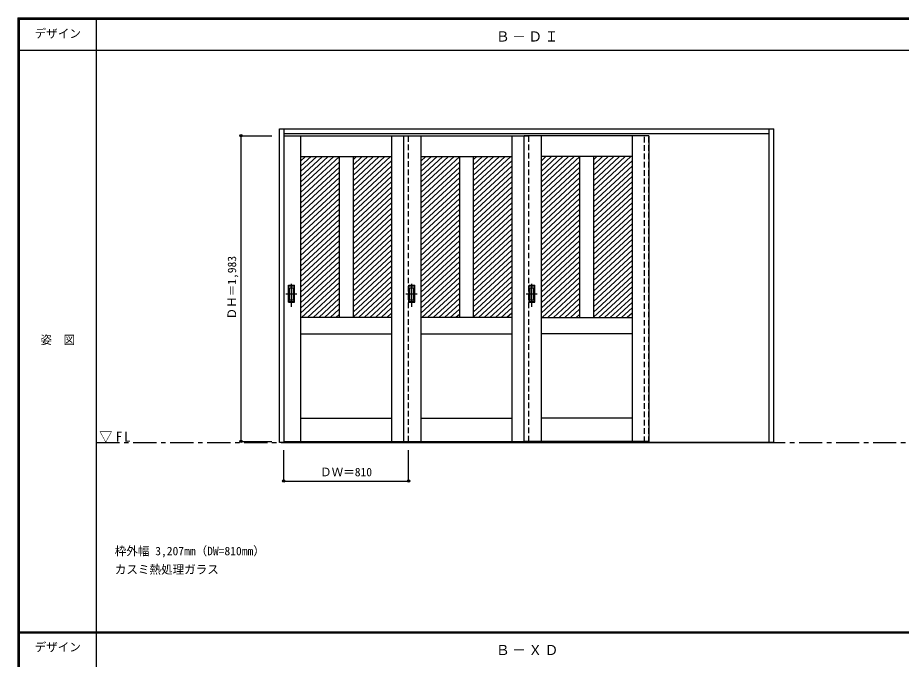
# Model space of a CAD drawing. Units: millimetres, scale not verified. Extents: x -6000 to 5700, y -4307 to 4260.
# Drawn here: x -6000 to -267, y 12 to 4175 of the extents above; entities that cross this region are included whole.
import ezdxf
from ezdxf.enums import TextEntityAlignment as Align

# ---------------------------------------------------------------- set-up
doc = ezdxf.new("R2010")
doc.units = ezdxf.units.MM
doc.header["$LTSCALE"] = 30
doc.header["$PDMODE"] = 32
doc.header["$PDSIZE"] = 15
doc.linetypes.add('CHAIN1', pattern=[8, 5, -1, 1, -1])
doc.linetypes.add('DASHED1', pattern=[1.8, 1.2, -0.6])
for name, color, linetype in [('0-1_通り芯', 7, 'CHAIN1'), ('0-2_扉', 7, 'Continuous'), ('0-4_枠', 3, 'Continuous'), ('0-6_引手', 7, 'Continuous'), ('0-A_文字', 7, 'Continuous'), ('0-B_寸法', 4, 'Continuous'), ('0-C_ハッチ', 4, 'DASHED1'), ('F-1_枠', 6, 'Continuous'), ('F-A_文字', 7, 'Continuous')]:
    doc.layers.add(name, color=color, linetype=linetype)
doc.styles.add('ＭＳ ゴシック', font='')
doc.styles.get('ＭＳ ゴシック').set_extended_font_data('MS Gothic')

msp = doc.modelspace()

# ---------------------------------------------------------------- linework, layer by layer
at = {"layer": '0-1_通り芯'}
msp.add_line((-5490, 1418), (5690, 1418), dxfattribs=at)
at = {"layer": '0-2_扉'}
for p, q in [((-4271.15, 3409), (-3464.15, 3409)), ((-4164.15, 3409), (-4164.15, 1426)), ((-3574.15, 3409), (-3574.15, 1426)), ((-3494.15, 1426), (-3494.15, 3409)), ((-3494.15, 3409), (-2684.15, 3409)), ((-3384.15, 3409), (-3384.15, 1426)), ((-2794.15, 3409), (-2794.15, 1426)), ((-2714.15, 1426), (-2714.15, 3409)), ((-1904.15, 3409), (-2714.15, 3409)), ((-2604.15, 3409), (-2604.15, 1426)), ((-2014.15, 3409), (-2014.15, 1426)), ((-4164.15, 3274), (-3574.15, 3274)), ((-3914.15, 3274), (-3914.15, 2229)), ((-3824.15, 3274), (-3824.15, 2229)), ((-3384.15, 3274), (-2794.15, 3274)), ((-3134.15, 3274), (-3134.15, 2229)), ((-3044.15, 3274), (-3044.15, 2229)), ((-2014.15, 3274), (-2604.15, 3274)), ((-2354.15, 3274), (-2354.15, 2229)), ((-2264.15, 3274), (-2264.15, 2229)), ((-3574.15, 2229), (-4164.15, 2229)), ((-2794.15, 2229), (-3384.15, 2229)), ((-2604.15, 2229), (-2014.15, 2229)), ((-4164.15, 2124), (-3574.15, 2124)), ((-3384.15, 2124), (-2794.15, 2124)), ((-2014.15, 2124), (-2604.15, 2124)), ((-4164.15, 1576), (-3574.15, 1576)), ((-3384.15, 1576), (-2794.15, 1576)), ((-2014.15, 1576), (-2604.15, 1576)), ((-4271.15, 1426), (-3464.15, 1426)), ((-3494.15, 1426), (-2684.15, 1426))]:
    msp.add_line(p, q, dxfattribs=at)
msp.add_lwpolyline([(-1904.15, 3409), (-1904.15, 1426), (-2714.15, 1426)], dxfattribs=at)
at = {"layer": '0-4_枠'}
for p, q in [((-4301.15, 3453), (-1094.15, 3453)), ((-4271.15, 1418), (-4271.15, 3453)), ((-1124.15, 1418), (-1124.15, 3453)), ((-1094.15, 1418), (-1094.15, 3453)), ((-4271.15, 3423), (-1124.15, 3423)), ((-4271.15, 1421), (-1124.15, 1421)), ((-4271.15, 1418), (-1124.15, 1418)), ((-2714.15, 1418), (-2684.15, 1418)), ((-1094.15, 1418), (-1124.15, 1418))]:
    msp.add_line(p, q, dxfattribs=at)
at = {"layer": '0-4_枠', "color": 4, "linetype": 'DASHED1'}
for p, q in [((-4274.15, 3409), (-4274.15, 1426)), ((-4271.15, 3409), (-4274.15, 3409)), ((-3464.15, 1426), (-3464.15, 3409)), ((-2684.15, 1426), (-2684.15, 3409)), ((-1934.15, 1421), (-1934.15, 3423)), ((-1904.15, 1421), (-1904.15, 3423)), ((-4271.15, 1426), (-4274.15, 1426))]:
    msp.add_line(p, q, dxfattribs=at)
at = {"layer": '0-4_枠'}
msp.add_lwpolyline([(-4271.15, 1418), (-4301.15, 1418), (-4301.15, 3453)], dxfattribs=at)
at = {"layer": '0-6_引手', "linetype": 'CHAIN1'}
for p, q in [((-4223.15, 2298.27), (-4223.15, 2469.12)), ((-3443.15, 2298.27), (-3443.15, 2469.12)), ((-2663.15, 2298.27), (-2663.15, 2469.12)), ((-4261.22, 2383.5), (-4188.71, 2383.5)), ((-3481.22, 2383.5), (-3408.71, 2383.5)), ((-2701.22, 2383.5), (-2628.72, 2383.5))]:
    msp.add_line(p, q, dxfattribs=at)
at = {"layer": '0-6_引手'}
for p, q in [((-4242.15, 2438.5), (-4204.15, 2438.5)), ((-4242.15, 2328.5), (-4242.15, 2438.5)), ((-4235.65, 2422.5), (-4210.65, 2422.5)), ((-4235.65, 2344.5), (-4235.65, 2422.5)), ((-4210.65, 2344.5), (-4210.65, 2422.5)), ((-4204.15, 2328.5), (-4204.15, 2438.5)), ((-3462.15, 2438.5), (-3424.15, 2438.5)), ((-3462.15, 2328.5), (-3462.15, 2438.5)), ((-3455.65, 2422.5), (-3430.65, 2422.5)), ((-3455.65, 2344.5), (-3455.65, 2422.5)), ((-3430.65, 2344.5), (-3430.65, 2422.5)), ((-3424.15, 2328.5), (-3424.15, 2438.5)), ((-2682.15, 2438.5), (-2644.15, 2438.5)), ((-2682.15, 2328.5), (-2682.15, 2438.5)), ((-2675.65, 2422.5), (-2650.65, 2422.5)), ((-2675.65, 2344.5), (-2675.65, 2422.5)), ((-2650.65, 2344.5), (-2650.65, 2422.5)), ((-2644.15, 2328.5), (-2644.15, 2438.5)), ((-4242.15, 2328.5), (-4204.15, 2328.5)), ((-4235.65, 2344.5), (-4210.65, 2344.5)), ((-3462.15, 2328.5), (-3424.15, 2328.5)), ((-3455.65, 2344.5), (-3430.65, 2344.5)), ((-2682.15, 2328.5), (-2644.15, 2328.5)), ((-2675.65, 2344.5), (-2650.65, 2344.5))]:
    msp.add_line(p, q, dxfattribs=at)
at = {"layer": '0-6_引手', "linetype": 'DASHED1'}
for p, q in [((-4207.15, 2332.5), (-4207.15, 2434.5)), ((-3427.15, 2332.5), (-3427.15, 2434.5)), ((-2647.15, 2332.5), (-2647.15, 2434.5)), ((-4239.15, 2332.5), (-4207.15, 2332.5)), ((-3459.15, 2332.5), (-3427.15, 2332.5)), ((-2679.15, 2332.5), (-2647.15, 2332.5))]:
    msp.add_line(p, q, dxfattribs=at)
for points in [[(-4239.15, 2332.5), (-4239.15, 2434.5), (-4207.15, 2434.5)], [(-3459.15, 2332.5), (-3459.15, 2434.5), (-3427.15, 2434.5)], [(-2679.15, 2332.5), (-2679.15, 2434.5), (-2647.15, 2434.5)]]:
    msp.add_lwpolyline(points, dxfattribs=at)
at = {"layer": '0-B_寸法'}
for p, q in [((-4551.15, 3409), (-4351.15, 3409)), ((-4551.15, 3409), (-4551.15, 1426)), ((-4551.15, 1426), (-4351.15, 1426)), ((-4274.15, 1168), (-4274.15, 1368)), ((-3464.15, 1168), (-3464.15, 1368)), ((-4274.15, 1168), (-3464.15, 1168))]:
    msp.add_line(p, q, dxfattribs=at)
at = {"layer": '0-B_寸法', "color": 7}
for p in [(-4551.15, 3409), (-4551.15, 1426), (-4274.15, 1168), (-3464.15, 1168)]:
    msp.add_point(p, dxfattribs=at)
at = {"layer": '0-C_ハッチ', "linetype": 'Continuous'}
for p, q in [((-3985.62, 3274), (-4164.15, 3108.69)), ((-4096.01, 3274), (-4164.15, 3210.9)), ((-4059.21, 3274), (-4164.15, 3176.83)), ((-4022.41, 3274), (-4164.15, 3142.76)), ((-4132.8, 3274), (-4164.15, 3244.97)), ((-3948.82, 3274), (-4164.15, 3074.62)), ((-3912.02, 3274), (-4164.15, 3040.55)), ((-3764.84, 3274), (-3824.15, 3219.08)), ((-3728.04, 3274), (-3824.15, 3185.01)), ((-3691.24, 3274), (-3824.15, 3150.94)), ((-3654.45, 3274), (-3824.15, 3116.87)), ((-3617.65, 3274), (-3824.15, 3082.79)), ((-3580.85, 3274), (-3824.15, 3048.72)), ((-3801.63, 3274), (-3824.15, 3253.15)), ((-3205.62, 3274), (-3384.15, 3108.69)), ((-3316.01, 3274), (-3384.15, 3210.9)), ((-3279.21, 3274), (-3384.15, 3176.83)), ((-3242.41, 3274), (-3384.15, 3142.76)), ((-3352.8, 3274), (-3384.15, 3244.97)), ((-3168.82, 3274), (-3384.15, 3074.62)), ((-3132.02, 3274), (-3384.15, 3040.55)), ((-2984.84, 3274), (-3044.15, 3219.08)), ((-2948.04, 3274), (-3044.15, 3185.01)), ((-2911.24, 3274), (-3044.15, 3150.94)), ((-2874.45, 3274), (-3044.15, 3116.87)), ((-2837.65, 3274), (-3044.15, 3082.79)), ((-2800.85, 3274), (-3044.15, 3048.72)), ((-3021.63, 3274), (-3044.15, 3253.15)), ((-2425.62, 3274), (-2604.15, 3108.69)), ((-2536.01, 3274), (-2604.15, 3210.9)), ((-2499.21, 3274), (-2604.15, 3176.83)), ((-2462.41, 3274), (-2604.15, 3142.76)), ((-2572.8, 3274), (-2604.15, 3244.97)), ((-2388.82, 3274), (-2604.15, 3074.62)), ((-2352.02, 3274), (-2604.15, 3040.55)), ((-2204.84, 3274), (-2264.15, 3219.08)), ((-2168.04, 3274), (-2264.15, 3185.01)), ((-2131.24, 3274), (-2264.15, 3150.94)), ((-2094.45, 3274), (-2264.15, 3116.87)), ((-2057.65, 3274), (-2264.15, 3082.79)), ((-2020.85, 3274), (-2264.15, 3048.72)), ((-2241.63, 3274), (-2264.15, 3253.15)), ((-3914.15, 3237.96), (-4164.15, 3006.48)), ((-3574.15, 3246.13), (-3824.15, 3014.65)), ((-3574.15, 3212.06), (-3824.15, 2980.58)), ((-3134.15, 3237.96), (-3384.15, 3006.48)), ((-2794.15, 3246.13), (-3044.15, 3014.65)), ((-2794.15, 3212.06), (-3044.15, 2980.58)), ((-2354.15, 3237.96), (-2604.15, 3006.48)), ((-2014.15, 3246.13), (-2264.15, 3014.65)), ((-2014.15, 3212.06), (-2264.15, 2980.58)), ((-3914.15, 3203.89), (-4164.15, 2972.41)), ((-3914.15, 3169.82), (-4164.15, 2938.34)), ((-3574.15, 3177.99), (-3824.15, 2946.51)), ((-3134.15, 3203.89), (-3384.15, 2972.41)), ((-3134.15, 3169.82), (-3384.15, 2938.34)), ((-2794.15, 3177.99), (-3044.15, 2946.51)), ((-2354.15, 3203.89), (-2604.15, 2972.41)), ((-2354.15, 3169.82), (-2604.15, 2938.34)), ((-2014.15, 3177.99), (-2264.15, 2946.51)), ((-3914.15, 3135.75), (-4164.15, 2904.26)), ((-3914.15, 3101.67), (-4164.15, 2870.19)), ((-3574.15, 3143.92), (-3824.15, 2912.44)), ((-3574.15, 3109.85), (-3824.15, 2878.37)), ((-3134.15, 3135.75), (-3384.15, 2904.26)), ((-3134.15, 3101.67), (-3384.15, 2870.19)), ((-2794.15, 3143.92), (-3044.15, 2912.44)), ((-2794.15, 3109.85), (-3044.15, 2878.37)), ((-2354.15, 3135.75), (-2604.15, 2904.26)), ((-2354.15, 3101.67), (-2604.15, 2870.19)), ((-2014.15, 3143.92), (-2264.15, 2912.44)), ((-2014.15, 3109.85), (-2264.15, 2878.37)), ((-3914.15, 3067.6), (-4164.15, 2836.12)), ((-3574.15, 3075.78), (-3824.15, 2844.3)), ((-3574.15, 3041.71), (-3824.15, 2810.23)), ((-3134.15, 3067.6), (-3384.15, 2836.12)), ((-2794.15, 3075.78), (-3044.15, 2844.3)), ((-2794.15, 3041.71), (-3044.15, 2810.23)), ((-2354.15, 3067.6), (-2604.15, 2836.12)), ((-2014.15, 3075.78), (-2264.15, 2844.3)), ((-2014.15, 3041.71), (-2264.15, 2810.23)), ((-3914.15, 3033.53), (-4164.15, 2802.05)), ((-3914.15, 2999.46), (-4164.15, 2767.98)), ((-3574.15, 3007.64), (-3824.15, 2776.16)), ((-3134.15, 3033.53), (-3384.15, 2802.05)), ((-3134.15, 2999.46), (-3384.15, 2767.98)), ((-2794.15, 3007.64), (-3044.15, 2776.16)), ((-2354.15, 3033.53), (-2604.15, 2802.05)), ((-2354.15, 2999.46), (-2604.15, 2767.98)), ((-2014.15, 3007.64), (-2264.15, 2776.16)), ((-3914.15, 2965.39), (-4164.15, 2733.91)), ((-3914.15, 2931.32), (-4164.15, 2699.84)), ((-3574.15, 2973.57), (-3824.15, 2742.08)), ((-3574.15, 2939.49), (-3824.15, 2708.01)), ((-3134.15, 2965.39), (-3384.15, 2733.91)), ((-3134.15, 2931.32), (-3384.15, 2699.84)), ((-2794.15, 2973.57), (-3044.15, 2742.08)), ((-2794.15, 2939.49), (-3044.15, 2708.01)), ((-2354.15, 2965.39), (-2604.15, 2733.91)), ((-2354.15, 2931.32), (-2604.15, 2699.84)), ((-2014.15, 2973.57), (-2264.15, 2742.08)), ((-2014.15, 2939.49), (-2264.15, 2708.01)), ((-3914.15, 2897.25), (-4164.15, 2665.77)), ((-3574.15, 2905.42), (-3824.15, 2673.94)), ((-3574.15, 2871.35), (-3824.15, 2639.87)), ((-3134.15, 2897.25), (-3384.15, 2665.77)), ((-2794.15, 2905.42), (-3044.15, 2673.94)), ((-2794.15, 2871.35), (-3044.15, 2639.87)), ((-2354.15, 2897.25), (-2604.15, 2665.77)), ((-2014.15, 2905.42), (-2264.15, 2673.94)), ((-2014.15, 2871.35), (-2264.15, 2639.87)), ((-3914.15, 2863.18), (-4164.15, 2631.7)), ((-3914.15, 2829.11), (-4164.15, 2597.62)), ((-3574.15, 2837.28), (-3824.15, 2605.8)), ((-3134.15, 2863.18), (-3384.15, 2631.7)), ((-3134.15, 2829.11), (-3384.15, 2597.62)), ((-2794.15, 2837.28), (-3044.15, 2605.8)), ((-2354.15, 2863.18), (-2604.15, 2631.7)), ((-2354.15, 2829.11), (-2604.15, 2597.62)), ((-2014.15, 2837.28), (-2264.15, 2605.8)), ((-3914.15, 2795.04), (-4164.15, 2563.55)), ((-3914.15, 2760.96), (-4164.15, 2529.48)), ((-3574.15, 2803.21), (-3824.15, 2571.73)), ((-3574.15, 2769.14), (-3824.15, 2537.66)), ((-3134.15, 2795.04), (-3384.15, 2563.55)), ((-3134.15, 2760.96), (-3384.15, 2529.48)), ((-2794.15, 2803.21), (-3044.15, 2571.73)), ((-2794.15, 2769.14), (-3044.15, 2537.66)), ((-2354.15, 2795.04), (-2604.15, 2563.55)), ((-2354.15, 2760.96), (-2604.15, 2529.48)), ((-2014.15, 2803.21), (-2264.15, 2571.73)), ((-2014.15, 2769.14), (-2264.15, 2537.66)), ((-3914.15, 2726.89), (-4164.15, 2495.41)), ((-3574.15, 2735.07), (-3824.15, 2503.59)), ((-3574.15, 2701), (-3824.15, 2469.52)), ((-3134.15, 2726.89), (-3384.15, 2495.41)), ((-2794.15, 2735.07), (-3044.15, 2503.59)), ((-2794.15, 2701), (-3044.15, 2469.52)), ((-2354.15, 2726.89), (-2604.15, 2495.41)), ((-2014.15, 2735.07), (-2264.15, 2503.59)), ((-2014.15, 2701), (-2264.15, 2469.52)), ((-3914.15, 2692.82), (-4164.15, 2461.34)), ((-3914.15, 2658.75), (-4164.15, 2427.27)), ((-3574.15, 2666.93), (-3824.15, 2435.44)), ((-3134.15, 2692.82), (-3384.15, 2461.34)), ((-3134.15, 2658.75), (-3384.15, 2427.27)), ((-2794.15, 2666.93), (-3044.15, 2435.44)), ((-2354.15, 2692.82), (-2604.15, 2461.34)), ((-2354.15, 2658.75), (-2604.15, 2427.27)), ((-2014.15, 2666.93), (-2264.15, 2435.44)), ((-3914.15, 2624.68), (-4164.15, 2393.2)), ((-3914.15, 2590.61), (-4164.15, 2359.13)), ((-3574.15, 2632.86), (-3824.15, 2401.37)), ((-3574.15, 2598.78), (-3824.15, 2367.3)), ((-3134.15, 2624.68), (-3384.15, 2393.2)), ((-3134.15, 2590.61), (-3384.15, 2359.13)), ((-2794.15, 2632.86), (-3044.15, 2401.37)), ((-2794.15, 2598.78), (-3044.15, 2367.3)), ((-2354.15, 2624.68), (-2604.15, 2393.2)), ((-2354.15, 2590.61), (-2604.15, 2359.13)), ((-2014.15, 2632.86), (-2264.15, 2401.37)), ((-2014.15, 2598.78), (-2264.15, 2367.3)), ((-3914.15, 2556.54), (-4164.15, 2325.06)), ((-3574.15, 2564.71), (-3824.15, 2333.23)), ((-3574.15, 2530.64), (-3824.15, 2299.16)), ((-3134.15, 2556.54), (-3384.15, 2325.06)), ((-2794.15, 2564.71), (-3044.15, 2333.23)), ((-2794.15, 2530.64), (-3044.15, 2299.16)), ((-2354.15, 2556.54), (-2604.15, 2325.06)), ((-2014.15, 2564.71), (-2264.15, 2333.23)), ((-2014.15, 2530.64), (-2264.15, 2299.16)), ((-3914.15, 2522.47), (-4164.15, 2290.99)), ((-3914.15, 2488.4), (-4164.15, 2256.91)), ((-3574.15, 2496.57), (-3824.15, 2265.09)), ((-3134.15, 2522.47), (-3384.15, 2290.99)), ((-3134.15, 2488.4), (-3384.15, 2256.91)), ((-2794.15, 2496.57), (-3044.15, 2265.09)), ((-2354.15, 2522.47), (-2604.15, 2290.99)), ((-2354.15, 2488.4), (-2604.15, 2256.91)), ((-2014.15, 2496.57), (-2264.15, 2265.09)), ((-3914.15, 2454.32), (-4157.5, 2229)), ((-3914.15, 2420.25), (-4120.7, 2229)), ((-3574.15, 2462.5), (-3824.15, 2231.02)), ((-3574.15, 2428.43), (-3789.53, 2229)), ((-3134.15, 2454.32), (-3377.5, 2229)), ((-3134.15, 2420.25), (-3340.7, 2229)), ((-2794.15, 2462.5), (-3044.15, 2231.02)), ((-2794.15, 2428.43), (-3009.53, 2229)), ((-2354.15, 2454.32), (-2597.5, 2229)), ((-2354.15, 2420.25), (-2560.7, 2229)), ((-2014.15, 2462.5), (-2264.15, 2231.02)), ((-2014.15, 2428.43), (-2229.53, 2229)), ((-3914.15, 2386.18), (-4083.91, 2229)), ((-3914.15, 2352.11), (-4047.11, 2229)), ((-3574.15, 2394.36), (-3752.74, 2229)), ((-3574.15, 2360.29), (-3715.94, 2229)), ((-3134.15, 2386.18), (-3303.91, 2229)), ((-3134.15, 2352.11), (-3267.11, 2229)), ((-2794.15, 2394.36), (-2972.74, 2229)), ((-2794.15, 2360.29), (-2935.94, 2229)), ((-2354.15, 2386.18), (-2523.91, 2229)), ((-2354.15, 2352.11), (-2487.11, 2229)), ((-2014.15, 2394.36), (-2192.74, 2229)), ((-2014.15, 2360.29), (-2155.94, 2229)), ((-3914.15, 2318.04), (-4010.31, 2229)), ((-3574.15, 2326.22), (-3679.14, 2229)), ((-3134.15, 2318.04), (-3230.31, 2229)), ((-2794.15, 2326.22), (-2899.14, 2229)), ((-2354.15, 2318.04), (-2450.31, 2229)), ((-2014.15, 2326.22), (-2119.14, 2229)), ((-3914.15, 2283.97), (-3973.52, 2229)), ((-3914.15, 2249.9), (-3936.72, 2229)), ((-3574.15, 2292.14), (-3642.35, 2229)), ((-3574.15, 2258.07), (-3605.55, 2229)), ((-3134.15, 2283.97), (-3193.52, 2229)), ((-3134.15, 2249.9), (-3156.72, 2229)), ((-2794.15, 2292.14), (-2862.35, 2229)), ((-2794.15, 2258.07), (-2825.55, 2229)), ((-2354.15, 2283.97), (-2413.52, 2229)), ((-2354.15, 2249.9), (-2376.72, 2229)), ((-2014.15, 2292.14), (-2082.35, 2229)), ((-2014.15, 2258.07), (-2045.55, 2229))]:
    msp.add_line(p, q, dxfattribs=at)
at = {"layer": 'F-1_枠'}
for p, q in [((-6000, 4175), (5700, 4175)), ((-6000, 4175), (-6000, -4205)), ((-6000, 4170), (5700, 4170)), ((-6000, 4165), (5700, 4165)), ((-5995, 4175), (-5995, -4205)), ((-5990, 4175), (-5990, -4205)), ((-5490, 4175), (-5490, -3790)), ((-6000, 3965), (5700, 3965)), ((-6000, 190.5), (5700, 190.5)), ((-6000, 187.5), (5700, 187.5)), ((-6000, 184.5), (5700, 184.5))]:
    msp.add_line(p, q, dxfattribs=at)

# ---------------------------------------------------------------- texts
at = {"layer": '0-A_文字', "style": 'ＭＳ ゴシック'}
for s, p in [('枠外幅 3,207mm（DW=810mm）', (-5370, 670.5)), ('カスミ熱処理ガラス', (-5370, 550.5))]:
    msp.add_text(s, height=54.99, dxfattribs=at).set_placement(p, align=Align.BOTTOM_LEFT)
at = {"layer": '0-A_文字', "char_height": 65.98, "attachment_point": 7, "style": 'ＭＳ ゴシック'}
for s, insert in [('\\T1.17;Ｂ－ＤＩ', (-2897.5, 4020)), ('\\T1.26;\\W0.95;▽FL', (-5471.25, 1418)), ('\\T1.17;Ｂ－ＸＤ', (-2897.5, 39.5))]:
    msp.add_mtext(s, dxfattribs=dict(at, insert=insert))
at = {"layer": '0-B_寸法', "color": 7, "style": 'ＭＳ ゴシック'}
msp.add_text('ＤＨ＝1,983', height=54.99, rotation=90, dxfattribs=at).set_placement((-4566.15, 2217.25), align=Align.BOTTOM_LEFT)
msp.add_text('ＤＷ＝810', height=54.99, dxfattribs=at).set_placement((-4037.9, 1183), align=Align.BOTTOM_LEFT)
at = {"layer": 'F-A_文字', "style": 'ＭＳ ゴシック'}
for s, p in [('デザイン', (-5890, 4027.5)), ('姿\u3000図', (-5852.5, 2040.25)), ('デザイン', (-5890, 47))]:
    msp.add_text(s, height=54.99, dxfattribs=at).set_placement(p, align=Align.BOTTOM_LEFT)

doc.saveas('drawing.dxf')
